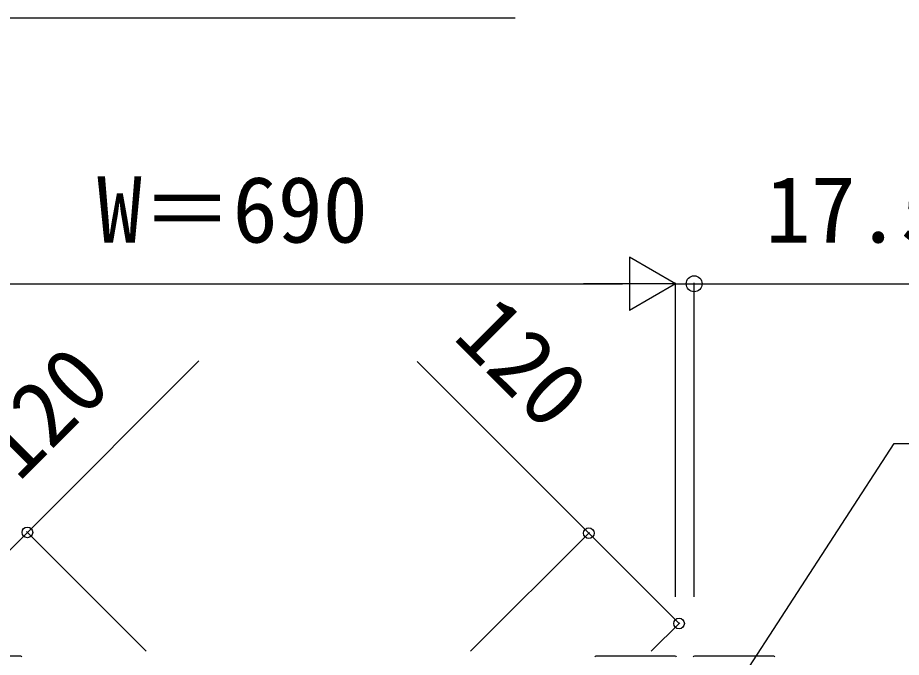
# Model space of a CAD drawing. Units: millimetres, scale not verified. Extents: x -4375 to 4375, y -6502 to 6475.
# Drawn here: x 229 to 1060, y 1622 to 2223 of the extents above; entities that cross this region are included whole.
import ezdxf
from ezdxf.enums import TextEntityAlignment as Align

# ---------------------------------------------------------------- set-up
doc = ezdxf.new("R2010")
doc.units = ezdxf.units.MM
doc.header["$LTSCALE"] = 30
doc.layers.add('0-3_YKK_A1', color=4, linetype='Continuous')
doc.layers.add('0-4_YKK_D', color=6, linetype='Continuous')
doc.styles.add('ＭＳ ゴシック', font='')
doc.styles.get('ＭＳ ゴシック').set_extended_font_data('MS Gothic')

msp = doc.modelspace()

# ---------------------------------------------------------------- linework, layer by layer
at = {"layer": '0-3_YKK_A1'}
for p, q in [((232.29, 1623.2), (157.71, 1623.2)), ((847.29, 1623.2), (772.71, 1623.2)), ((939.79, 1623.2), (865.21, 1623.2))]:
    msp.add_line(p, q, dxfattribs=at)
for centre, start, end in [((232.29, 1622.2), 3, 90), ((772.71, 1622.2), 90, 177), ((847.29, 1622.2), 3, 90), ((865.21, 1622.2), 90, 177), ((939.79, 1622.2), 3, 90)]:
    msp.add_arc(centre, 1, start, end, dxfattribs=at)
at = {"layer": '0-4_YKK_D'}
for p, q in [((847.53, 1973.2), (804.23, 1998.2)), ((804.23, 1998.2), (804.23, 1948.2)), ((157.53, 1973.2), (244.13, 1973.2)), ((207.53, 1973.2), (797.53, 1973.2)), ((847.53, 1973.2), (760.93, 1973.2)), ((847.53, 1973.2), (804.23, 1948.2)), ((847.53, 1973.2), (817.53, 1973.2)), ((847.53, 1679.2), (847.53, 1974.2)), ((847.53, 1679.2), (847.53, 1974.2)), ((847.53, 1973.2), (865.03, 1973.2)), ((865.03, 1679.2), (865.03, 1974.2)), ((865.03, 1973.2), (1156.28, 1973.2)), ((350.1, 1627.91), (237.67, 1740.33)), ((654.96, 1627.91), (766.67, 1739.62)), ((824.67, 1627.91), (851.53, 1654.77))]:
    msp.add_line(p, q, dxfattribs=at)
for points in [[(140.03, 1599.59), (-354.98, 2223.2), (696.67, 2223.2)], [(153.53, 1654.77), (238.38, 1739.62), (399.65, 1900.89)], [(850.82, 1654.06), (765.97, 1738.91), (604.7, 1900.18)], [(905.44, 1595.9), (1053.05, 1823.2), (1939.02, 1823.2)]]:
    msp.add_lwpolyline(points, dxfattribs=at)
for centre, radius in [((865.03, 1973.2), 7.5), ((238.38, 1739.62), 5), ((765.97, 1738.91), 5), ((850.82, 1654.06), 5)]:
    msp.add_circle(centre, radius, dxfattribs=at)

# ---------------------------------------------------------------- texts
at = {"layer": '0-4_YKK_D', "style": 'ＭＳ ゴシック'}
for s, p in [('W＝690', (303.79, 1993.2)), ('17.5', (931.99, 1993.2))]:
    msp.add_text(s, height=62.32, dxfattribs=at).set_placement(p, align=Align.BOTTOM_LEFT)
for rotation, p in [(315, (623.76, 1909.4)), (45, (243.3, 1772.83))]:
    msp.add_text('120', height=62.32, rotation=rotation, dxfattribs=at).set_placement(p, align=Align.BOTTOM_LEFT)

doc.saveas('drawing.dxf')
